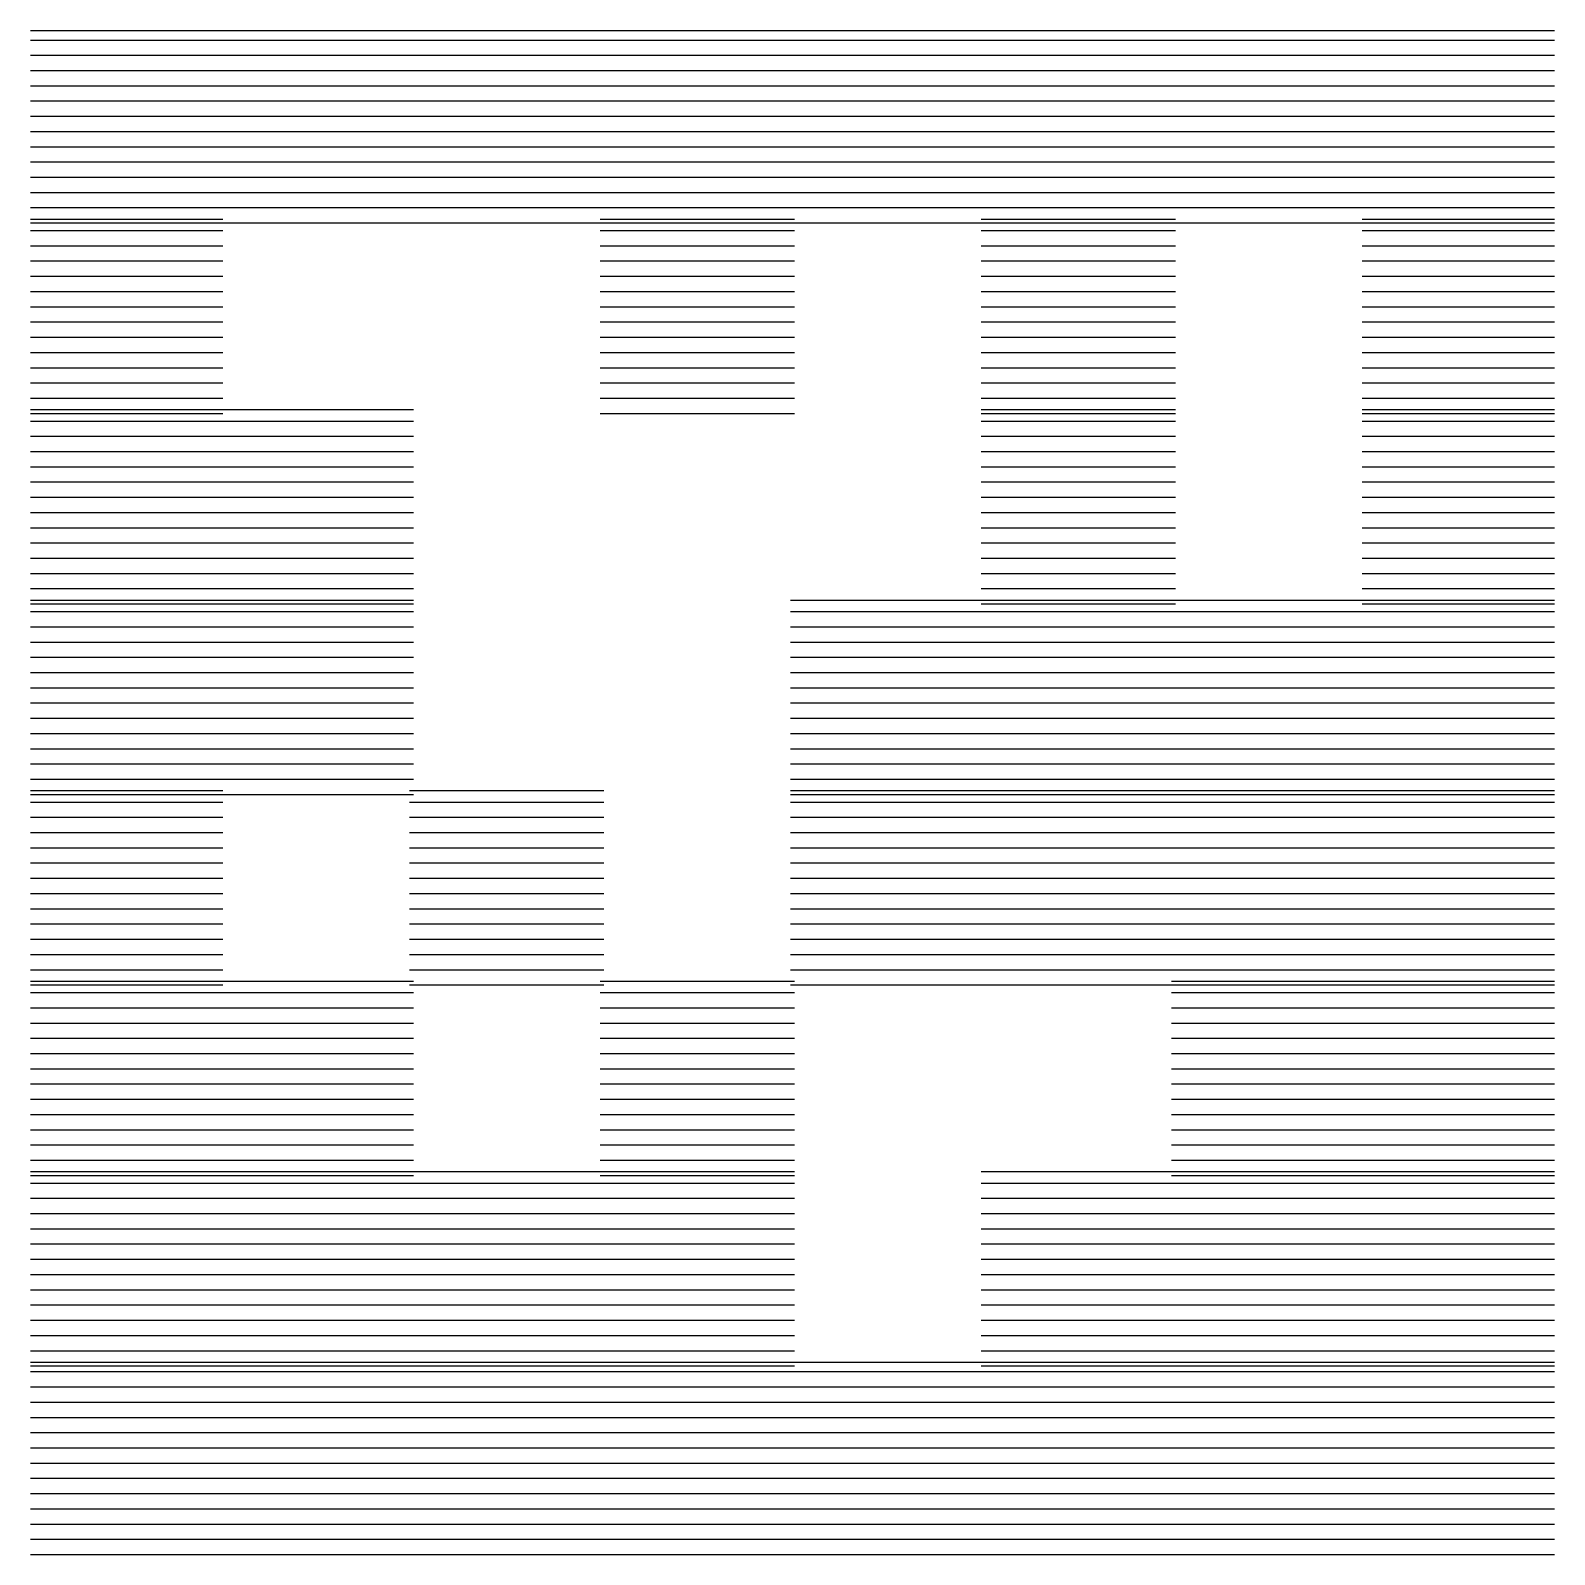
# Model space of a CAD drawing. Header units: millimetres. Extents: x 0 to 20, y 0 to 20.
import ezdxf

# ---------------------------------------------------------------- set-up
doc = ezdxf.new("R2010")
doc.units = ezdxf.units.MM
doc.layers.add('ENGRAVE_HATCH', color=7, linetype='CONTINUOUS')

msp = doc.modelspace()

# ---------------------------------------------------------------- linework, layer by layer
at = {"layer": 'ENGRAVE_HATCH'}
for p, q in [((0, 20), (20, 20)), ((0, 19.875), (20, 19.875)), ((0, 19.675), (20, 19.675)), ((0, 19.475), (20, 19.475)), ((0, 19.275), (20, 19.275)), ((0, 19.075), (20, 19.075)), ((0, 18.875), (20, 18.875)), ((0, 18.675), (20, 18.675)), ((0, 18.475), (20, 18.475)), ((0, 18.275), (20, 18.275)), ((0, 18.075), (20, 18.075)), ((0, 17.875), (20, 17.875)), ((0, 17.675), (20, 17.675)), ((0, 17.525), (2.525, 17.525)), ((0, 17.475), (20, 17.475)), ((7.475, 17.525), (10.025, 17.525)), ((12.475, 17.525), (15.025, 17.525)), ((17.475, 17.525), (20, 17.525)), ((0, 17.375), (2.525, 17.375)), ((7.475, 17.375), (10.025, 17.375)), ((12.475, 17.375), (15.025, 17.375)), ((17.475, 17.375), (20, 17.375)), ((0, 17.175), (2.525, 17.175)), ((7.475, 17.175), (10.025, 17.175)), ((12.475, 17.175), (15.025, 17.175)), ((17.475, 17.175), (20, 17.175)), ((0, 16.975), (2.525, 16.975)), ((7.475, 16.975), (10.025, 16.975)), ((12.475, 16.975), (15.025, 16.975)), ((17.475, 16.975), (20, 16.975)), ((0, 16.775), (2.525, 16.775)), ((7.475, 16.775), (10.025, 16.775)), ((12.475, 16.775), (15.025, 16.775)), ((17.475, 16.775), (20, 16.775)), ((0, 16.575), (2.525, 16.575)), ((7.475, 16.575), (10.025, 16.575)), ((12.475, 16.575), (15.025, 16.575)), ((17.475, 16.575), (20, 16.575)), ((0, 16.375), (2.525, 16.375)), ((7.475, 16.375), (10.025, 16.375)), ((12.475, 16.375), (15.025, 16.375)), ((17.475, 16.375), (20, 16.375)), ((0, 16.175), (2.525, 16.175)), ((7.475, 16.175), (10.025, 16.175)), ((12.475, 16.175), (15.025, 16.175)), ((17.475, 16.175), (20, 16.175)), ((0, 15.975), (2.525, 15.975)), ((7.475, 15.975), (10.025, 15.975)), ((12.475, 15.975), (15.025, 15.975)), ((17.475, 15.975), (20, 15.975)), ((0, 15.775), (2.525, 15.775)), ((7.475, 15.775), (10.025, 15.775)), ((12.475, 15.775), (15.025, 15.775)), ((17.475, 15.775), (20, 15.775)), ((0, 15.575), (2.525, 15.575)), ((7.475, 15.575), (10.025, 15.575)), ((12.475, 15.575), (15.025, 15.575)), ((17.475, 15.575), (20, 15.575)), ((0, 15.375), (2.525, 15.375)), ((7.475, 15.375), (10.025, 15.375)), ((12.475, 15.375), (15.025, 15.375)), ((17.475, 15.375), (20, 15.375)), ((0, 15.175), (2.525, 15.175)), ((0, 15.025), (5.025, 15.025)), ((7.475, 15.175), (10.025, 15.175)), ((12.475, 15.175), (15.025, 15.175)), ((12.475, 15.025), (15.025, 15.025)), ((17.475, 15.175), (20, 15.175)), ((17.475, 15.025), (20, 15.025)), ((0, 14.975), (2.525, 14.975)), ((0, 14.875), (5.025, 14.875)), ((7.475, 14.975), (10.025, 14.975)), ((12.475, 14.975), (15.025, 14.975)), ((12.475, 14.875), (15.025, 14.875)), ((17.475, 14.975), (20, 14.975)), ((17.475, 14.875), (20, 14.875)), ((0, 14.675), (5.025, 14.675)), ((12.475, 14.675), (15.025, 14.675)), ((17.475, 14.675), (20, 14.675)), ((0, 14.475), (5.025, 14.475)), ((12.475, 14.475), (15.025, 14.475)), ((17.475, 14.475), (20, 14.475)), ((0, 14.275), (5.025, 14.275)), ((12.475, 14.275), (15.025, 14.275)), ((17.475, 14.275), (20, 14.275)), ((0, 14.075), (5.025, 14.075)), ((12.475, 14.075), (15.025, 14.075)), ((17.475, 14.075), (20, 14.075)), ((0, 13.875), (5.025, 13.875)), ((12.475, 13.875), (15.025, 13.875)), ((17.475, 13.875), (20, 13.875)), ((0, 13.675), (5.025, 13.675)), ((12.475, 13.675), (15.025, 13.675)), ((17.475, 13.675), (20, 13.675)), ((0, 13.475), (5.025, 13.475)), ((12.475, 13.475), (15.025, 13.475)), ((17.475, 13.475), (20, 13.475)), ((0, 13.275), (5.025, 13.275)), ((12.475, 13.275), (15.025, 13.275)), ((17.475, 13.275), (20, 13.275)), ((0, 13.075), (5.025, 13.075)), ((12.475, 13.075), (15.025, 13.075)), ((17.475, 13.075), (20, 13.075)), ((0, 12.875), (5.025, 12.875)), ((12.475, 12.875), (15.025, 12.875)), ((17.475, 12.875), (20, 12.875)), ((0, 12.675), (5.025, 12.675)), ((12.475, 12.675), (15.025, 12.675)), ((17.475, 12.675), (20, 12.675)), ((0, 12.525), (5.025, 12.525)), ((0, 12.475), (5.025, 12.475)), ((9.975, 12.525), (20, 12.525)), ((12.475, 12.475), (15.025, 12.475)), ((17.475, 12.475), (20, 12.475)), ((0, 12.375), (5.025, 12.375)), ((9.975, 12.375), (20, 12.375)), ((0, 12.175), (5.025, 12.175)), ((9.975, 12.175), (20, 12.175)), ((0, 11.975), (5.025, 11.975)), ((9.975, 11.975), (20, 11.975)), ((0, 11.775), (5.025, 11.775)), ((9.975, 11.775), (20, 11.775)), ((0, 11.575), (5.025, 11.575)), ((9.975, 11.575), (20, 11.575)), ((0, 11.375), (5.025, 11.375)), ((9.975, 11.375), (20, 11.375)), ((0, 11.175), (5.025, 11.175)), ((9.975, 11.175), (20, 11.175)), ((0, 10.975), (5.025, 10.975)), ((9.975, 10.975), (20, 10.975)), ((0, 10.775), (5.025, 10.775)), ((9.975, 10.775), (20, 10.775)), ((0, 10.575), (5.025, 10.575)), ((9.975, 10.575), (20, 10.575)), ((0, 10.375), (5.025, 10.375)), ((9.975, 10.375), (20, 10.375)), ((0, 10.175), (5.025, 10.175)), ((0, 10.025), (2.525, 10.025)), ((4.975, 10.025), (7.525, 10.025)), ((9.975, 10.175), (20, 10.175)), ((9.975, 10.025), (20, 10.025)), ((0, 9.975), (5.025, 9.975)), ((0, 9.875), (2.525, 9.875)), ((4.975, 9.875), (7.525, 9.875)), ((9.975, 9.975), (20, 9.975)), ((9.975, 9.875), (20, 9.875)), ((0, 9.675), (2.525, 9.675)), ((4.975, 9.675), (7.525, 9.675)), ((9.975, 9.675), (20, 9.675)), ((0, 9.475), (2.525, 9.475)), ((4.975, 9.475), (7.525, 9.475)), ((9.975, 9.475), (20, 9.475)), ((0, 9.275), (2.525, 9.275)), ((4.975, 9.275), (7.525, 9.275)), ((9.975, 9.275), (20, 9.275)), ((0, 9.075), (2.525, 9.075)), ((4.975, 9.075), (7.525, 9.075)), ((9.975, 9.075), (20, 9.075)), ((0, 8.875), (2.525, 8.875)), ((4.975, 8.875), (7.525, 8.875)), ((9.975, 8.875), (20, 8.875)), ((0, 8.675), (2.525, 8.675)), ((4.975, 8.675), (7.525, 8.675)), ((9.975, 8.675), (20, 8.675)), ((0, 8.475), (2.525, 8.475)), ((4.975, 8.475), (7.525, 8.475)), ((9.975, 8.475), (20, 8.475)), ((0, 8.275), (2.525, 8.275)), ((4.975, 8.275), (7.525, 8.275)), ((9.975, 8.275), (20, 8.275)), ((0, 8.075), (2.525, 8.075)), ((4.975, 8.075), (7.525, 8.075)), ((9.975, 8.075), (20, 8.075)), ((0, 7.875), (2.525, 7.875)), ((4.975, 7.875), (7.525, 7.875)), ((9.975, 7.875), (20, 7.875)), ((0, 7.675), (2.525, 7.675)), ((4.975, 7.675), (7.525, 7.675)), ((9.975, 7.675), (20, 7.675)), ((0, 7.525), (5.025, 7.525)), ((0, 7.475), (2.525, 7.475)), ((4.975, 7.475), (7.525, 7.475)), ((7.475, 7.525), (10.025, 7.525)), ((9.975, 7.475), (20, 7.475)), ((14.975, 7.525), (20, 7.525)), ((0, 7.375), (5.025, 7.375)), ((7.475, 7.375), (10.025, 7.375)), ((14.975, 7.375), (20, 7.375)), ((0, 7.175), (5.025, 7.175)), ((7.475, 7.175), (10.025, 7.175)), ((14.975, 7.175), (20, 7.175)), ((0, 6.975), (5.025, 6.975)), ((7.475, 6.975), (10.025, 6.975)), ((14.975, 6.975), (20, 6.975)), ((0, 6.775), (5.025, 6.775)), ((7.475, 6.775), (10.025, 6.775)), ((14.975, 6.775), (20, 6.775)), ((0, 6.575), (5.025, 6.575)), ((7.475, 6.575), (10.025, 6.575)), ((14.975, 6.575), (20, 6.575)), ((0, 6.375), (5.025, 6.375)), ((7.475, 6.375), (10.025, 6.375)), ((14.975, 6.375), (20, 6.375)), ((0, 6.175), (5.025, 6.175)), ((7.475, 6.175), (10.025, 6.175)), ((14.975, 6.175), (20, 6.175)), ((0, 5.975), (5.025, 5.975)), ((7.475, 5.975), (10.025, 5.975)), ((14.975, 5.975), (20, 5.975)), ((0, 5.775), (5.025, 5.775)), ((7.475, 5.775), (10.025, 5.775)), ((14.975, 5.775), (20, 5.775)), ((0, 5.575), (5.025, 5.575)), ((7.475, 5.575), (10.025, 5.575)), ((14.975, 5.575), (20, 5.575)), ((0, 5.375), (5.025, 5.375)), ((7.475, 5.375), (10.025, 5.375)), ((14.975, 5.375), (20, 5.375)), ((0, 5.175), (5.025, 5.175)), ((0, 5.025), (10.025, 5.025)), ((7.475, 5.175), (10.025, 5.175)), ((12.475, 5.025), (20, 5.025)), ((14.975, 5.175), (20, 5.175)), ((0, 4.975), (5.025, 4.975)), ((0, 4.875), (10.025, 4.875)), ((7.475, 4.975), (10.025, 4.975)), ((12.475, 4.875), (20, 4.875)), ((14.975, 4.975), (20, 4.975)), ((0, 4.675), (10.025, 4.675)), ((12.475, 4.675), (20, 4.675)), ((0, 4.475), (10.025, 4.475)), ((12.475, 4.475), (20, 4.475)), ((0, 4.275), (10.025, 4.275)), ((12.475, 4.275), (20, 4.275)), ((0, 4.075), (10.025, 4.075)), ((12.475, 4.075), (20, 4.075)), ((0, 3.875), (10.025, 3.875)), ((12.475, 3.875), (20, 3.875)), ((0, 3.675), (10.025, 3.675)), ((12.475, 3.675), (20, 3.675)), ((0, 3.475), (10.025, 3.475)), ((12.475, 3.475), (20, 3.475)), ((0, 3.275), (10.025, 3.275)), ((12.475, 3.275), (20, 3.275)), ((0, 3.075), (10.025, 3.075)), ((12.475, 3.075), (20, 3.075)), ((0, 2.875), (10.025, 2.875)), ((12.475, 2.875), (20, 2.875)), ((0, 2.675), (10.025, 2.675)), ((12.475, 2.675), (20, 2.675)), ((0, 2.525), (20, 2.525)), ((0, 2.475), (10.025, 2.475)), ((12.475, 2.475), (20, 2.475)), ((0, 2.4), (20, 2.4)), ((0, 2.2), (20, 2.2)), ((0, 2), (20, 2)), ((0, 1.8), (20, 1.8)), ((0, 1.6), (20, 1.6)), ((0, 1.4), (20, 1.4)), ((0, 1.2), (20, 1.2)), ((0, 1), (20, 1)), ((0, 0.8), (20, 0.8)), ((0, 0.6), (20, 0.6)), ((0, 0.4), (20, 0.4)), ((0, 0.2), (20, 0.2)), ((0, 0), (20, 0))]:
    msp.add_line(p, q, dxfattribs=at)

doc.saveas('drawing.dxf')
